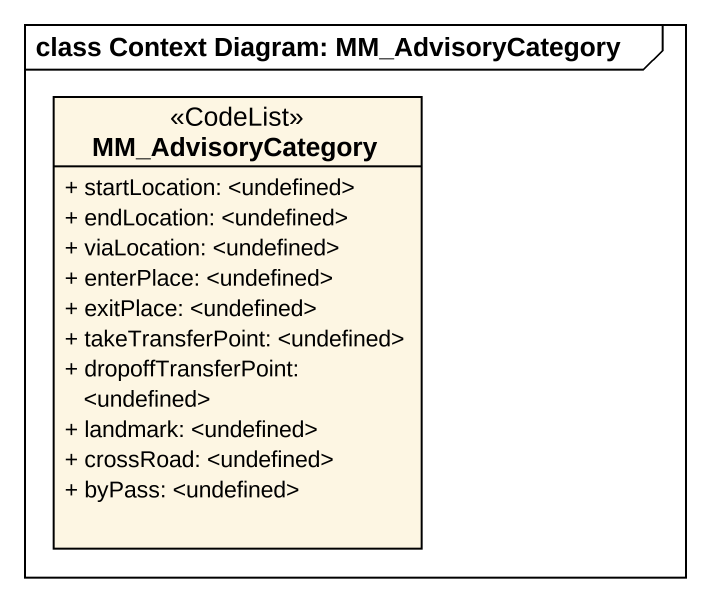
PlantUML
@startuml
mainframe class Context Diagram: MM_AdvisoryCategory
hide circle
hide empty members
skinparam classAttributeIconSize 0
class MM_AdvisoryCategory <<CodeList>> {
  + startLocation: <undefined>
  + endLocation: <undefined>
  + viaLocation: <undefined>
  + enterPlace: <undefined>
  + exitPlace: <undefined>
  + takeTransferPoint: <undefined>
  + dropoffTransferPoint: <undefined>
  + landmark: <undefined>
  + crossRoad: <undefined>
  + byPass: <undefined>
}
@enduml
